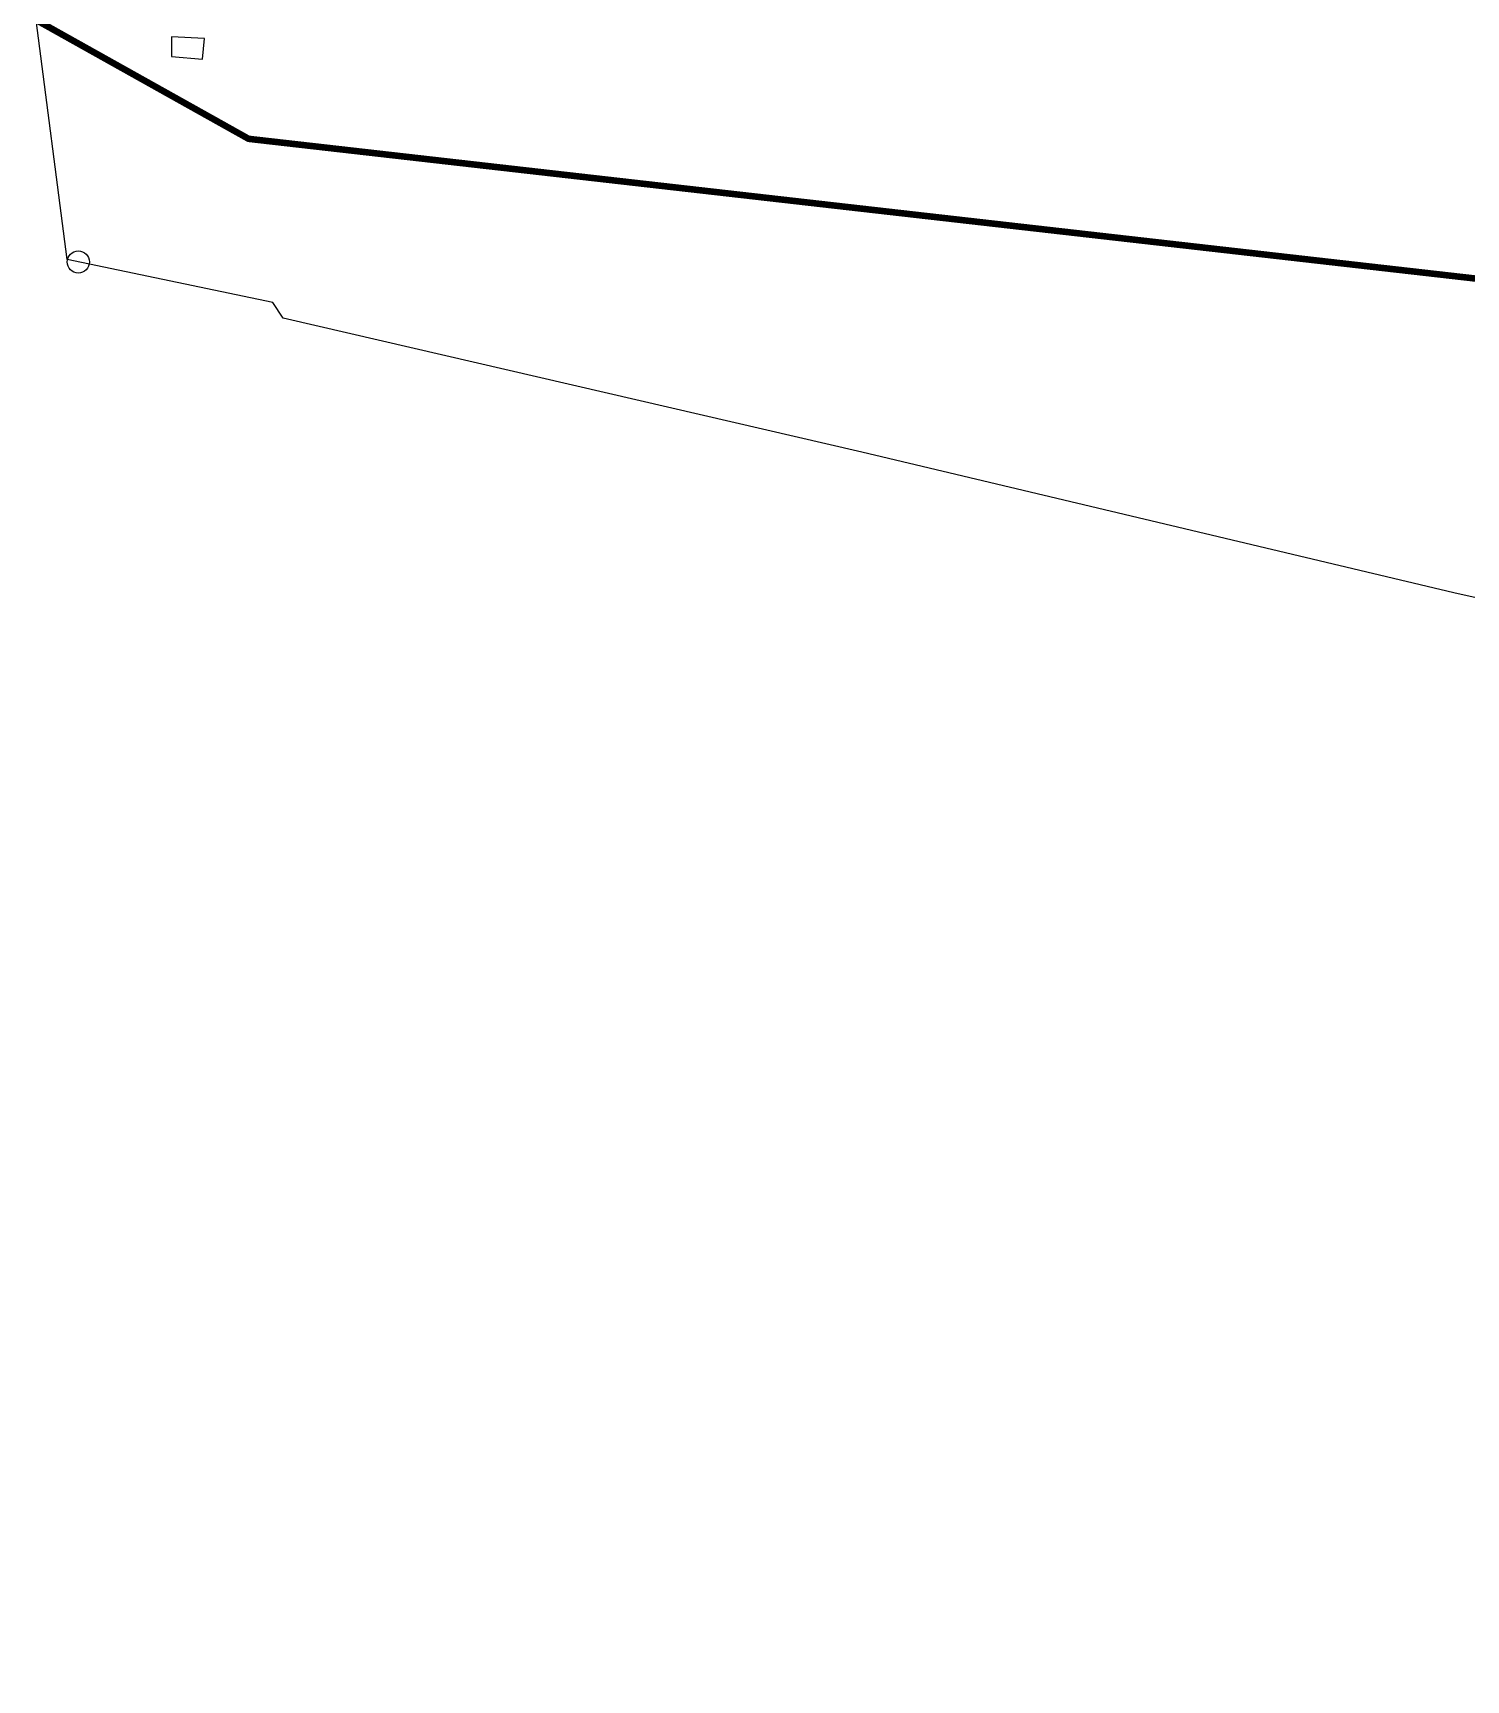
# Model space of a CAD drawing. Header units: metres. Extents: x 284596 to 289983, y 2096119 to 2098982.
# Drawn here: x 285443 to 285889, y 2097230 to 2097744 of the extents above; entities that cross this region are included whole.
import ezdxf

# ---------------------------------------------------------------- set-up
doc = ezdxf.new("R2010")
doc.units = ezdxf.units.M
doc.header["$MEASUREMENT"] = 0
doc.linetypes.add('DASHDOT', pattern=[1, 0.5, -0.25, 0, -0.25])
for name, color, linetype in [('POLY_PARCEL', 6, 'Continuous'), ('POLY_WATER', 4, 'Continuous'), ('SYM_STONE', 1, 'Continuous'), ('V_BOUND_STREAM_LINE', 7, 'DASHDOT')]:
    doc.layers.add(name, color=color, linetype=linetype)

# ---------------------------------------------------------------- blocks, each defined once
blk = doc.blocks.new('STONE')
blk.add_circle((0, 0), 0.851)

msp = doc.modelspace()

# ---------------------------------------------------------------- linework, layer by layer
at = {"layer": 'POLY_PARCEL'}
msp.add_lwpolyline([(285485.77, 2097742.31), (285485.76, 2097736.14), (285495.43, 2097735.33), (285496.07, 2097741.78)], close=True, dxfattribs=at)
at = {"layer": 'POLY_WATER'}
msp.add_lwpolyline([(286734.31, 2097230.47), (286725, 2097249.12), (286591.16, 2097300.53), (286456.47, 2097354.1), (286351.42, 2097394.31), (286264.49, 2097430.4), (286103.88, 2097497.23), (286093.22, 2097500.15), (285986.65, 2097543.84), (285984.19, 2097547.12), (285885.31, 2097569.12), (285700.9, 2097612.98), (285520.53, 2097654.69), (285517.36, 2097659.59), (285453.22, 2097672.91), (285443.6, 2097747.55)], dxfattribs=at)
at = {"layer": 'V_BOUND_STREAM_LINE', "ltscale": 10, "const_width": 2.04, "flags": 128}
msp.add_lwpolyline([(285443.6, 2097747.55), (285509.78, 2097710.54), (286014.09, 2097653.13), (286476.19, 2097440.87), (286807.91, 2097239.43)], dxfattribs=at)

# ---------------------------------------------------------------- block references
at = {"layer": 'SYM_STONE', "xscale": 4.077979497777424, "yscale": 4.077979497777424, "zscale": 4.077979497777424, "rotation": 357.0488995462871}
msp.add_blockref('STONE', (285456.71, 2097672.19), dxfattribs=at)

doc.saveas('drawing.dxf')
